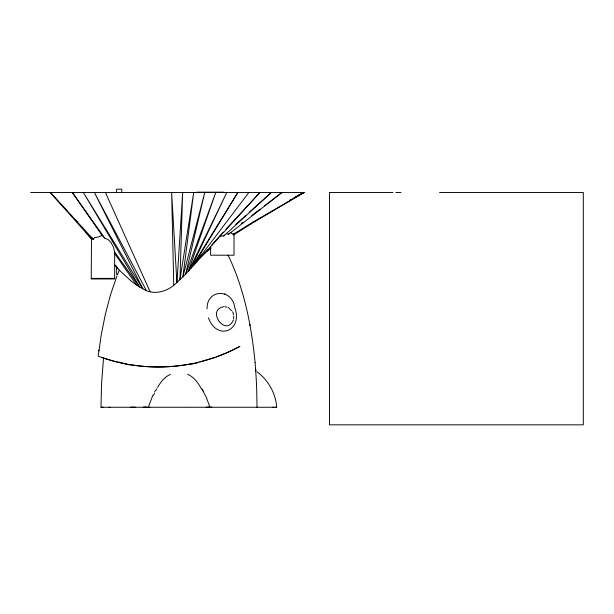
<?xml version="1.0" encoding="UTF-8"?>
<svg xmlns="http://www.w3.org/2000/svg" width="614" height="614" viewBox="0 0 614 614"><rect width="100%" height="100%" fill="white"/><g stroke="black" fill="none" stroke-linecap="round" stroke-linejoin="round"><path stroke-width="0.92" d="M276.599 407.259L100.995 407.251L101.563 383.719L103.513 358.069L98.179 356.181L101.279 334.653L105.339 314.353L110.512 294.774L116.975 275.87M257.036 407.259L256.69 388.846A448.619 448.619 0 0 0 256.023 375.968A6.086 0.422 86.3 0 1 255.892 373.381L255.109 362.498M177.001 282.425L179.963 279.616L182.665 192.466L177.001 282.425C168.282 291.412 154.068 296.078 142.839 288.757L94.372 192.466L146.301 290.445M255.846 371.247L255.708 369.152M234.018 233.573L234.018 255.201L210.587 255.201L210.594 246.767M207.087 308.827C206.519 288.987 232.084 288.15 234.74 307.414C243.39 330.509 217.202 341.737 208.422 317.814M233.665 318.781L233.696 316.317M114.649 252.577L114.488 253.705M180.086 279.623L182.872 276.784L193.702 192.466L179.963 279.616M98.831 350.955L98.946 350.164M183.033 276.768L185.727 273.882L204.738 192.466L182.903 276.76M199.366 258.333L210.717 247.718M148.695 406.084L152.955 395.04M233.427 319.909C225.706 337.907 205.529 309.31 224.141 306.655M185.873 273.898L188.421 271.027L215.775 192.466L185.75 273.882M233.504 233.543L233.19 234.356L230.273 232.437M117.55 274.481L119.285 270.306M153.577 395.209L154.505 393.229M188.605 271.02L226.812 192.466L191.084 268.095L188.452 270.997M155.979 390.327L156.77 388.877M154.513 392.016L155.35 390.535M91.524 237.595L93.374 239.36L94.587 237.526L97.549 237.219L102.162 235.484L104.725 238.086L108.033 239.529L110.919 242.307L113.506 247.25L114.588 252.162M157.568 387.48C160.592 382.077 164.652 376.858 170.477 374.325M193.602 265.164L237.848 192.466L191.1 268.095L193.748 265.194M199.258 258.072L200.11 256.782M226.32 233.535L228.416 234.425L228.907 233.719M197.585 260.213L196.227 262.14M248.885 192.466L193.755 265.194L259.922 192.466L225.883 229.291M224.601 234.962L223.795 235.991L219.697 236.175L218.853 236.989M218.024 238.002L212.314 244.479M199.12 258.241L201.684 255.462M219.459 236.237L223.312 232.069M211.746 245.024L212.16 244.641M223.795 235.991L271.388 192.466L249.315 212.283M235.784 224.425L245.753 215.476M200.801 256.038L202.973 254.342M204.424 253.206L210.94 248.102M228.416 234.425L281.995 192.466L264.642 205.705M241.241 223.557L242.753 222.406M251.809 215.499L260.113 209.159M233.366 235.062L252.538 223.005L304.068 192.466L30.7 192.466M206.91 250.635L210.717 248.279M233.19 234.356L253.137 221.999L304.068 192.466L297.253 195.851M136.477 285.003L131.097 281.043M289.785 200.164L291.489 199.243M293.147 198.353L304.068 192.466L294.766 197.278M142.839 288.757L139.539 286.93L114.519 251.87M150.131 291.75L105.408 192.466M216.113 357.003L227.947 352.282L239.882 346.419C206.864 364.355 167.86 370.825 130.79 364.785M214.363 357.617L199.727 361.938M190.263 364.002C161.804 369.382 131.995 367.448 104.48 358.384M209.673 407.259L206.097 407.259M272.816 407.259L273.936 407.259M130.268 407.259L135.709 407.259M149.916 407.259L149.079 407.259M132.302 407.259L133.675 407.251M210.464 407.251L211.784 407.259L209.021 407.259L209.635 407.259M207.141 407.259L207.793 407.259M196.68 192.174L224.01 192.174M392.914 192.466L329.457 192.466L329.457 424.834L583.3 424.834L583.3 192.466L439.563 192.466M395.869 192.466L401.003 192.466M117.596 274.481L116.637 274.481L116.614 265.854M91.233 278.388L114.665 278.388M109.039 407.259L110.029 407.259M208.292 407.259L209.121 407.259M101.602 407.259L101.018 407.259M276.737 407.259L275.586 407.259M148.872 407.259L148.365 407.259M149.179 407.259L148.695 407.259M103.06 407.259L101.947 407.251M126.476 364.033L120.72 362.851M225.714 294.306L224.432 294.037M225.138 306.731L226.98 307.215M117.489 362.099L114.488 361.339M113.767 361.147L103.528 358.069L103.95 358.215M104.273 358.323L102.078 357.578M187.577 374.264C193.993 376.973 198.222 382.952 201.438 388.885M228.216 307.545L228.999 307.975M139.401 286.922L136.515 284.973L114.542 253.313M257.089 371.884C268.134 379.943 275.425 392.876 276.661 406.491M91.263 237.457L91.793 238.063M91.501 237.58L91.233 278.963L114.665 278.963L114.665 252.753M229.367 308.566L231.547 310.791M130.843 280.79L119.293 270.114M92.1 239.552L50.225 192.466L93.374 239.36M50.225 192.466L67.026 210.786M70.257 214.309L72.199 216.42M74.785 219.236L77.372 222.061M116.691 267.19L119.285 270.106M114.381 264.588L117.259 267.834M85.354 231.946L91.716 239.107M114.488 264.711L117.811 268.456M104.725 238.086L72.299 192.466L102.162 235.484M142.755 288.795L83.335 192.466L139.57 286.915M203.219 391.156L201.945 388.992L206.358 397.427L209.489 406.046M232.583 311.728L233.389 313.462M228.009 255.017C244.242 288.549 251.456 325.658 255.109 362.506M233.22 314.076L233.45 314.921M249.775 324.215L250.067 325.696M210.648 248.018L210.587 246.981M176.893 282.425L171.628 192.466L173.754 285.111M121.795 192.013L121.795 189.166L116.637 189.166L116.614 192.044M122.009 362.774A64.286 8.703 5.5 0 1 118.786 362.045M130.283 364.977A73.081 18.543 -0.2 0 1 125.939 364.209M197.869 362.797A86.497 43.095 -5.8 0 1 190.44 364.378M145.526 407.251L143.239 407.259L147.276 407.259L145.526 407.259M91.755 238.255L91.555 237.833L91.716 238.217"/></g></svg>
